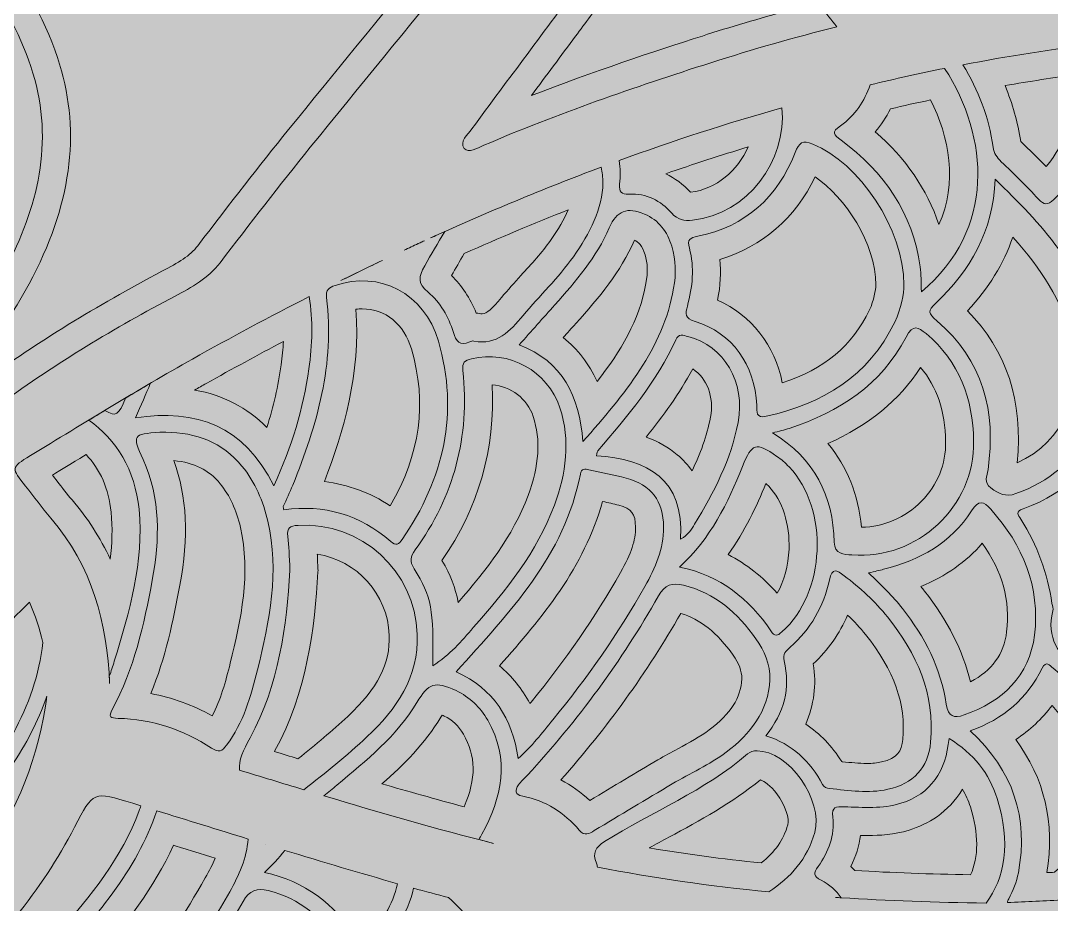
# Model space of a CAD drawing. Extents: x 140 to 2861, y -2860 to -140.
# Drawn here: x 1701 to 2289, y -1468 to -964 of the extents above; entities that cross this region are included whole.
import ezdxf

# ---------------------------------------------------------------- set-up
doc = ezdxf.new("R2010")
doc.units = 0
doc.header["$MEASUREMENT"] = 0
doc.layers.add('Layer 1', color=7, linetype='Continuous')

# ---------------------------------------------------------------- blocks, each defined once
blk = doc.blocks.new('block 3')
at = {"layer": 'Layer 1', "lineweight": 0}
for points, knots in [([(1853.69, -1025.72), (1836.66, -1046.7), (1820.87, -1067.27), (1802.01, -1091.96), (1797.47, -1097.87), (1790.96, -1101.58), (1781.57, -1106.56), (1743.71, -1126.53), (1710.61, -1146.96), (1680.4, -1169.04), (1678.57, -1170.37), (1676.45, -1171.68), (1674.2, -1173.08), (1671.78, -1174.57), (1669.31, -1176.1), (1666.78, -1177.89), (1666.15, -1177.69), (1665.44, -1177.43), (1664.84, -1177.21), (1663.99, -1176.91), (1663.14, -1176.61), (1662.3, -1176.33), (1663.94, -1174.19), (1665.59, -1172.05), (1667.24, -1169.91), (1681.75, -1151.1), (1696.75, -1131.66), (1707.99, -1109.64), (1730.7, -1065.29), (1735.26, -1024.4), (1721.95, -984.66), (1713.76, -960.19), (1702.32, -940.72), (1686.97, -925.14), (1669, -906.89), (1645.99, -895.8), (1616.81, -891.32), (1629.96, -834.49), (1653.7, -791.31), (1689.28, -759.49), (1712.1, -739.07), (1735.48, -728.29), (1760.73, -726.53), (1762.63, -726.4), (1764.5, -726.33), (1766.3, -726.33), (1781.79, -726.33), (1793.6, -731.17), (1802.4, -741.13), (1802.81, -741.59), (1803.18, -742.06), (1803.51, -742.53), (1797.67, -739.11), (1791.41, -737.31), (1785.04, -737.31), (1777.63, -737.31), (1770.3, -739.76), (1763.84, -744.4), (1746.08, -757.14), (1742.65, -782), (1755.82, -802.18), (1766.08, -818.01), (1784.21, -827.46), (1804.3, -827.46), (1821.12, -827.46), (1837.09, -821.03), (1849.23, -809.38), (1861.6, -797.56), (1869.74, -782.12), (1872.75, -764.74), (1873.61, -759.81), (1874.01, -754.8), (1873.99, -749.79), (1922.57, -773.21), (1968.36, -801.31), (2010.59, -833.61), (1957.88, -897.98), (1906.09, -961.3), (1853.69, -1025.72)], [0, 0, 0, 0, 1, 1, 1, 2, 2, 2, 3, 3, 3, 4, 4, 4, 5, 5, 5, 6, 6, 6, 7, 7, 7, 8, 8, 8, 9, 9, 9, 10, 10, 10, 11, 11, 11, 12, 12, 12, 13, 13, 13, 14, 14, 14, 15, 15, 15, 16, 16, 16, 17, 17, 17, 18, 18, 18, 19, 19, 19, 20, 20, 20, 21, 21, 21, 22, 22, 22, 23, 23, 23, 24, 24, 24, 25, 25, 25, 26, 26, 26, 26]), ([(2135.82, -954.4), (2136.74, -955.53), (2137.67, -956.66), (2138.59, -957.8), (2122.16, -962.3), (2105.8, -967.15), (2089.69, -972.31), (2061.99, -981.18), (2027.69, -992.54), (1992.2, -1006.33), (2000.66, -994.92), (2009.1, -983.55), (2017.4, -972.39), (2022.97, -964.9), (2028.54, -957.4), (2034.1, -949.91), (2044.72, -935.64), (2055.34, -921.35), (2065.96, -907.07), (2065.96, -907.07), (2077.65, -891.34), (2077.65, -891.34), (2098.29, -911.3), (2117.8, -932.46), (2135.82, -954.4)], [0, 0, 0, 0, 1, 1, 1, 2, 2, 2, 3, 3, 3, 4, 4, 4, 5, 5, 5, 6, 6, 6, 7, 7, 7, 8, 8, 8, 8]), ([(2285.81, -1046.83), (2281.04, -1041.92), (2276.17, -1037.15), (2271.26, -1032.57), (2269.55, -1021.53), (2266.55, -1010.85), (2262.3, -1000.63), (2276.14, -998.22), (2290.01, -996.07), (2303.77, -994.19), (2303.77, -994.27), (2303.78, -994.34), (2303.78, -994.41), (2302.62, -1016.43), (2296.84, -1033.36), (2285.81, -1046.83)], [0, 0, 0, 0, 1, 1, 1, 2, 2, 2, 3, 3, 3, 4, 4, 4, 5, 5, 5, 5]), ([(2224.6, -1079.93), (2217.81, -1059.78), (2205.68, -1042.05), (2188.32, -1026.95), (2191.64, -1023.08), (2194.52, -1018.71), (2196.96, -1013.87), (2204.41, -1012.13), (2212.04, -1010.43), (2219.8, -1008.78), (2230.5, -1029.69), (2235.39, -1056.12), (2224.6, -1079.93)], [0, 0, 0, 0, 1, 1, 1, 2, 2, 2, 3, 3, 3, 4, 4, 4, 4]), ([(2083.02, -1061.49), (2078.73, -1056.94), (2073.98, -1053.39), (2068.86, -1050.88), (2084.5, -1045.46), (2100.19, -1040.35), (2115.8, -1035.61), (2109.98, -1049.08), (2097.57, -1059.59), (2083.02, -1061.49)], [0, 0, 0, 0, 1, 1, 1, 2, 2, 2, 3, 3, 3, 3]), ([(2184.97, -1128.64), (2175.15, -1149.02), (2159.19, -1162.45), (2135.27, -1170.25), (2130.96, -1148.73), (2117.65, -1131.62), (2098.38, -1122.99), (2100.02, -1114.67), (2100.47, -1107.06), (2099.73, -1099.83), (2124.04, -1092.38), (2142.57, -1076.31), (2153.99, -1052.76), (2171.09, -1064.14), (2188.61, -1090.72), (2188.65, -1114.34), (2188.58, -1117.22), (2187.56, -1123.3), (2184.97, -1128.64)], [0, 0, 0, 0, 1, 1, 1, 2, 2, 2, 3, 3, 3, 4, 4, 4, 5, 5, 5, 6, 6, 6, 6]), ([(2003.08, -1089), (1998.23, -1095.87), (1992.42, -1102.24), (1986.27, -1108.99), (1982.62, -1113), (1978.84, -1117.15), (1975.18, -1121.51), (1969.77, -1127.97), (1966.9, -1130.85), (1964.19, -1130.85), (1963.69, -1130.85), (1963.13, -1130.79), (1962.51, -1130.67), (1961.92, -1130.56), (1961.33, -1130.47), (1960.73, -1130.41), (1957.22, -1121.85), (1952.52, -1114.67), (1946.67, -1108.96), (1948.97, -1104.91), (1951.34, -1100.86), (1953.97, -1096.43), (1973.83, -1087.58), (1993.66, -1079.25), (2013.24, -1071.52), (2010.94, -1076.88), (2007.56, -1082.68), (2003.08, -1089)], [0, 0, 0, 0, 1, 1, 1, 2, 2, 2, 3, 3, 3, 4, 4, 4, 5, 5, 5, 6, 6, 6, 7, 7, 7, 8, 8, 8, 9, 9, 9, 9]), ([(2266.71, -1087.18), (2283.19, -1105.5), (2294.55, -1123.17), (2299.9, -1144.38), (2307.95, -1176.22), (2295.96, -1203.63), (2269.18, -1215.94), (2272.74, -1180.74), (2263.24, -1151.63), (2240.88, -1129.18), (2252.95, -1116.2), (2261.52, -1102.27), (2266.71, -1087.18)], [0, 0, 0, 0, 1, 1, 1, 2, 2, 2, 3, 3, 3, 4, 4, 4, 4]), ([(2057.05, -1097.09), (2058.53, -1101.84), (2058.7, -1107.05), (2057.56, -1113.49), (2053.86, -1134.6), (2043.07, -1152.34), (2029.65, -1169.45), (2025.08, -1159.28), (2018.65, -1150.96), (2010.32, -1144.42), (2012.71, -1141.75), (2015.08, -1139.1), (2017.48, -1136.44), (2031.03, -1121.25), (2042.92, -1107.16), (2050.96, -1088.84), (2053.16, -1089.9), (2055.38, -1091.78), (2057.05, -1097.09)], [0, 0, 0, 0, 1, 1, 1, 2, 2, 2, 3, 3, 3, 4, 4, 4, 5, 5, 5, 6, 6, 6, 6]), ([(1892.17, -1128.2), (1893.35, -1128.06), (1894.53, -1127.99), (1895.7, -1127.99), (1908.95, -1127.99), (1919.73, -1136.75), (1923.83, -1150.86), (1932.8, -1181.62), (1928.86, -1211.04), (1911.75, -1240.44), (1900.24, -1232.85), (1887.66, -1228.2), (1874.16, -1226.54), (1885.17, -1198.12), (1894.82, -1164.99), (1892.17, -1128.2)], [0, 0, 0, 0, 1, 1, 1, 2, 2, 2, 3, 3, 3, 4, 4, 4, 5, 5, 5, 5]), ([(1800.2, -1174.32), (1802.39, -1173.07), (1804.59, -1171.82), (1806.78, -1170.59), (1821.59, -1162.28), (1836.33, -1154.25), (1850.83, -1146.61), (1850.6, -1150.82), (1850.15, -1155.28), (1849.49, -1160.04), (1847.84, -1172.1), (1845.17, -1183.78), (1841.32, -1195.63), (1830.01, -1184.32), (1816.27, -1177.19), (1800.2, -1174.32)], [0, 0, 0, 0, 1, 1, 1, 2, 2, 2, 3, 3, 3, 4, 4, 4, 5, 5, 5, 5]), ([(2094.33, -1189.85), (2092.27, -1200.72), (2088.4, -1210.99), (2083.82, -1220.5), (2081.45, -1217.12), (2078.65, -1214.05), (2075.41, -1211.29), (2070.41, -1207.04), (2064.49, -1203.68), (2057.57, -1201.16), (2067.33, -1189.13), (2076.65, -1176.45), (2084.2, -1162.26), (2092.39, -1167.64), (2096.52, -1178.23), (2094.33, -1189.85)], [0, 0, 0, 0, 1, 1, 1, 2, 2, 2, 3, 3, 3, 4, 4, 4, 5, 5, 5, 5]), ([(2228.42, -1203.81), (2228.65, -1216.46), (2223.76, -1228.54), (2214.65, -1237.82), (2205.56, -1247.08), (2193.1, -1252.46), (2180.39, -1252.62), (2178.62, -1233.94), (2172.22, -1217.98), (2161.29, -1204.87), (2184.45, -1194.54), (2201.91, -1180.22), (2214.17, -1161.52), (2223.43, -1172.39), (2228.11, -1186.32), (2228.42, -1203.81)], [0, 0, 0, 0, 1, 1, 1, 2, 2, 2, 3, 3, 3, 4, 4, 4, 5, 5, 5, 5]), ([(1969.82, -1171.32), (1980.5, -1172.09), (1989.97, -1179.31), (1993.25, -1189.41), (1997.64, -1202.89), (1996.71, -1217.2), (1990.3, -1234.48), (1981.7, -1257.83), (1966.14, -1277.46), (1950.43, -1295.51), (1948.9, -1286.96), (1946.09, -1279.93), (1941.23, -1271.61), (1962.11, -1241.51), (1971.71, -1207.85), (1969.82, -1171.32)], [0, 0, 0, 0, 1, 1, 1, 2, 2, 2, 3, 3, 3, 4, 4, 4, 5, 5, 5, 5]), ([(1752.56, -1243.96), (1753.45, -1253.04), (1753.16, -1261.99), (1752.06, -1270.92), (1746.38, -1258.61), (1739.14, -1247.35), (1730.3, -1237.03), (1727.42, -1233.63), (1724.66, -1230.04), (1721.74, -1226.24), (1720.87, -1225.12), (1720, -1223.98), (1719.1, -1222.83), (1722.86, -1220.54), (1735.62, -1212.76), (1738.26, -1211.15), (1746.28, -1219.54), (1751.27, -1230.88), (1752.56, -1243.96)], [0, 0, 0, 0, 1, 1, 1, 2, 2, 2, 3, 3, 3, 4, 4, 4, 5, 5, 5, 6, 6, 6, 6]), ([(1788.34, -1214.62), (1799.89, -1215.7), (1808.36, -1219.96), (1814.75, -1227.79), (1820.25, -1234.59), (1824.03, -1242.75), (1826.31, -1252.79), (1832.28, -1278.7), (1826.72, -1305.24), (1820.5, -1330.2), (1817.84, -1340.89), (1814.99, -1351.25), (1810.16, -1360.19), (1799.05, -1354.02), (1787.35, -1349.8), (1775.16, -1347.56), (1783.58, -1327.1), (1787.98, -1305.96), (1791.74, -1285.74), (1796.9, -1257.98), (1795.83, -1235.15), (1788.34, -1214.62)], [0, 0, 0, 0, 1, 1, 1, 2, 2, 2, 3, 3, 3, 4, 4, 4, 5, 5, 5, 6, 6, 6, 7, 7, 7, 7]), ([(2139.11, -1265.16), (2138.73, -1274.45), (2136.33, -1283.21), (2132.38, -1290.31), (2124.06, -1280.89), (2114.75, -1273.56), (2104.33, -1268.21), (2114.03, -1254.82), (2120.55, -1240.69), (2125.95, -1227.61), (2126.47, -1228.09), (2127, -1228.62), (2127.57, -1229.2), (2135.38, -1237.43), (2139.7, -1250.87), (2139.11, -1265.16)], [0, 0, 0, 0, 1, 1, 1, 2, 2, 2, 3, 3, 3, 4, 4, 4, 5, 5, 5, 5]), ([(2032.85, -1237.91), (2036.05, -1238.6), (2039.13, -1239.28), (2042.11, -1240.07), (2049.41, -1242.01), (2051.54, -1244.83), (2051.6, -1252.65), (2051.67, -1260.08), (2049.18, -1267.56), (2043.04, -1278.45), (2028.61, -1303.87), (2011.46, -1328.75), (1992.05, -1352.41), (1991.82, -1352.68), (1991.59, -1352.96), (1991.37, -1353.24), (1986.94, -1344.84), (1981.13, -1337.64), (1973.95, -1331.68), (1998.39, -1304.44), (2022.16, -1275.63), (2032.85, -1237.91)], [0, 0, 0, 0, 1, 1, 1, 2, 2, 2, 3, 3, 3, 4, 4, 4, 5, 5, 5, 6, 6, 6, 7, 7, 7, 7]), ([(2263.22, -1312.22), (2261.68, -1325), (2254.91, -1334.43), (2242.59, -1340.83), (2238.23, -1322.96), (2229.61, -1305.93), (2216.41, -1289.06), (2215.72, -1288.18), (2215.02, -1287.31), (2214.3, -1286.46), (2228.43, -1280.6), (2240.13, -1272.36), (2249.31, -1261.79), (2260.68, -1277.61), (2265.36, -1294.53), (2263.22, -1312.22)], [0, 0, 0, 0, 1, 1, 1, 2, 2, 2, 3, 3, 3, 4, 4, 4, 5, 5, 5, 5]), ([(1870.52, -1276.31), (1870.38, -1273.72), (1870.28, -1271.4), (1870.2, -1269.26), (1870.18, -1268.83), (1870.16, -1268.4), (1870.14, -1267.97), (1892.57, -1271.41), (1910.38, -1290.81), (1911.17, -1314.14), (1911.73, -1330.52), (1904.64, -1344.4), (1887.45, -1360.58), (1878.72, -1368.81), (1869.35, -1376.53), (1859.12, -1384.69), (1854.63, -1383.33), (1850.15, -1381.96), (1845.71, -1380.6), (1845.74, -1380.55), (1845.77, -1380.5), (1845.8, -1380.45), (1864.35, -1346.57), (1868.71, -1309.71), (1870.52, -1278.12), (1870.55, -1277.52), (1870.56, -1276.91), (1870.52, -1276.31)], [0, 0, 0, 0, 1, 1, 1, 2, 2, 2, 3, 3, 3, 4, 4, 4, 5, 5, 5, 6, 6, 6, 7, 7, 7, 8, 8, 8, 9, 9, 9, 9]), ([(2075.75, -1378.99), (2072.01, -1381), (2068.14, -1383.08), (2064.31, -1385.36), (2052.08, -1392.61), (2039.32, -1400.25), (2025.49, -1408.59), (2020.39, -1403.78), (2014.89, -1399.85), (2009.02, -1396.81), (2035.37, -1367.16), (2058.31, -1335.26), (2077.35, -1301.81), (2088.53, -1305.12), (2098.07, -1312.72), (2107.22, -1325.55), (2110.59, -1330.26), (2112.2, -1334.61), (2112.26, -1339.19), (2111.53, -1350.18), (2105.94, -1358.88), (2093.65, -1368.2), (2088.4, -1372.19), (2082.25, -1375.49), (2075.75, -1378.99)], [0, 0, 0, 0, 1, 1, 1, 2, 2, 2, 3, 3, 3, 4, 4, 4, 5, 5, 5, 6, 6, 6, 7, 7, 7, 8, 8, 8, 8]), ([(2152.98, -1330.65), (2161.44, -1322.56), (2167.97, -1313.24), (2172.5, -1302.78), (2176.34, -1306.39), (2179.74, -1310.05), (2182.76, -1313.81), (2199.19, -1334.4), (2205.92, -1353.45), (2203.93, -1373.77), (2203.31, -1380.28), (2201.15, -1384.46), (2191.95, -1386.55), (2189.42, -1387.13), (2186.62, -1387.41), (2183.39, -1387.41), (2179.05, -1387.41), (2174.42, -1386.91), (2169.52, -1386.39), (2169.41, -1386.38), (2169.3, -1386.37), (2169.19, -1386.35), (2163.6, -1377.5), (2156.72, -1370.34), (2148.62, -1364.9), (2153.41, -1353.94), (2154.87, -1342.48), (2152.98, -1330.65)], [0, 0, 0, 0, 1, 1, 1, 2, 2, 2, 3, 3, 3, 4, 4, 4, 5, 5, 5, 6, 6, 6, 7, 7, 7, 8, 8, 8, 9, 9, 9, 9]), ([(2290.43, -1449.5), (2289.01, -1449.57), (2287.58, -1449.65), (2286.14, -1449.72), (2290.78, -1421.35), (2284.81, -1395.89), (2268.39, -1373.77), (2276.43, -1368.45), (2283.35, -1361.97), (2289.11, -1354.33), (2299.91, -1366.05), (2306.54, -1379.82), (2308.85, -1395.38), (2312.29, -1418.69), (2306.26, -1436.44), (2290.43, -1449.5)], [0, 0, 0, 0, 1, 1, 1, 2, 2, 2, 3, 3, 3, 4, 4, 4, 5, 5, 5, 5]), ([(1907, -1399.01), (1919.42, -1388.15), (1931.43, -1376.27), (1940.63, -1360.92), (1940.87, -1360.51), (1941.09, -1360.14), (1941.3, -1359.81), (1941.64, -1359.97), (1942.01, -1360.14), (1942.42, -1360.33), (1947.1, -1362.54), (1950.72, -1365.93), (1953.47, -1370.68), (1960.65, -1383.06), (1960.84, -1396.09), (1953.87, -1412.14), (1937.46, -1407.76), (1921.56, -1403.26), (1907, -1399.01)], [0, 0, 0, 0, 1, 1, 1, 2, 2, 2, 3, 3, 3, 4, 4, 4, 5, 5, 5, 6, 6, 6, 6]), ([(2070.64, -1429.53), (2088.25, -1420), (2106.42, -1410.17), (2122.83, -1396.67), (2124.95, -1397.55), (2128.5, -1399.93), (2132.11, -1404.69), (2137.26, -1411.46), (2139.35, -1419.04), (2138.4, -1422.47), (2136.05, -1430.93), (2131.18, -1437.92), (2123.24, -1444.15), (2101.12, -1441.88), (2080.03, -1439.07), (2059.45, -1435.63), (2063.11, -1433.61), (2066.83, -1431.59), (2070.64, -1429.53)], [0, 0, 0, 0, 1, 1, 1, 2, 2, 2, 3, 3, 3, 4, 4, 4, 5, 5, 5, 6, 6, 6, 6]), ([(2242.64, -1450.92), (2219.38, -1450.53), (2197.68, -1449.74), (2176.74, -1448.51), (2175.97, -1447.73), (2175.16, -1446.99), (2174.33, -1446.26), (2177.26, -1440.4), (2179.12, -1434.45), (2179.91, -1428.46), (2181.32, -1428.49), (2182.76, -1428.52), (2184.21, -1428.52), (2190.54, -1428.52), (2198.94, -1428.16), (2207.7, -1425.41), (2218.1, -1422.16), (2230.07, -1415.54), (2237.98, -1402.15), (2239.87, -1405.22), (2241.38, -1408.57), (2242.52, -1412.22), (2247.33, -1427.49), (2247.34, -1440.69), (2242.64, -1450.92)], [0, 0, 0, 0, 1, 1, 1, 2, 2, 2, 3, 3, 3, 4, 4, 4, 5, 5, 5, 6, 6, 6, 7, 7, 7, 8, 8, 8, 8]), ([(1788.08, -1434.06), (1790.82, -1434.91), (1806.64, -1439.83), (1811.81, -1441.44), (1810.47, -1444.85), (1808.65, -1448.55), (1806.28, -1452.74), (1795.11, -1472.45), (1782.24, -1491.89), (1767.94, -1510.69), (1760.03, -1506.42), (1752.11, -1502.24), (1744.17, -1498.14), (1760.63, -1479.36), (1777.05, -1458.54), (1788.08, -1434.06)], [0, 0, 0, 0, 1, 1, 1, 2, 2, 2, 3, 3, 3, 4, 4, 4, 5, 5, 5, 5])]:
    blk.add_open_spline(points, degree=3, knots=knots, dxfattribs=at)
blk = doc.blocks.new('block 5')
at = {"layer": 'Layer 1', "lineweight": 0}
for points, knots in [([(1769.25, -793.48), (1783.54, -815.53), (1817.47, -817.68), (1838.18, -797.82), (1858.63, -778.26), (1863.23, -747.09), (1852.11, -722.15), (1917.42, -750.6), (1978.36, -787.17), (2033.34, -831.08), (1977.51, -899.26), (1921.7, -967.45), (1866.11, -1035.8), (1848.55, -1057.43), (1831.61, -1079.56), (1814.7, -1101.7), (1807.86, -1110.61), (1798.53, -1115.68), (1789.04, -1120.71), (1754.57, -1138.89), (1721.34, -1158.94), (1689.83, -1181.96), (1684.99, -1185.49), (1679.57, -1188.26), (1674.77, -1191.87), (1668.43, -1196.56), (1662.71, -1193.25), (1656.71, -1191.33), (1636.04, -1184.69), (1635.77, -1184.53), (1649.34, -1166.94), (1665.28, -1146.15), (1681.88, -1125.59), (1693.75, -1102.35), (1711.92, -1066.85), (1720.07, -1029.42), (1706.78, -989.73), (1700.05, -969.64), (1690.49, -951.51), (1675.58, -936.37), (1657.52, -918.04), (1634.93, -909.66), (1609.95, -906.51), (1603.15, -905.63), (1597.62, -904.4), (1599.62, -894.95), (1611.68, -838.08), (1634.54, -786.98), (1678.61, -747.56), (1701.59, -727.01), (1728.25, -712.75), (1759.64, -710.56), (1780.47, -709.14), (1799.83, -714.06), (1814.4, -730.54), (1823.69, -741.07), (1823.69, -754.55), (1815.39, -765.66), (1812.09, -770.12), (1809.9, -771.31), (1805.83, -765.97), (1795.8, -752.75), (1783.66, -749.87), (1773.17, -757.4), (1762.3, -765.2), (1760.64, -780.3), (1769.25, -793.48)], [0, 0, 0, 0, 1, 1, 1, 2, 2, 2, 3, 3, 3, 4, 4, 4, 5, 5, 5, 6, 6, 6, 7, 7, 7, 8, 8, 8, 9, 9, 9, 10, 10, 10, 11, 11, 11, 12, 12, 12, 13, 13, 13, 14, 14, 14, 15, 15, 15, 16, 16, 16, 17, 17, 17, 18, 18, 18, 19, 19, 19, 20, 20, 20, 21, 21, 21, 22, 22, 22, 22]), ([(2075.56, -867.34), (2101.43, -891.22), (2125.71, -916.88), (2148.18, -944.25), (2154.36, -951.77), (2160.39, -959.37), (2166.3, -967.06), (2142.25, -973.11), (2118.34, -979.93), (2094.57, -987.54), (2050.77, -1001.57), (2007.31, -1016.55), (1965.05, -1034.69), (1961.44, -1036.26), (1956.4, -1039.61), (1953.94, -1036.42), (1951.02, -1032.65), (1955.86, -1028.62), (1958.29, -1025.31), (1979.19, -996.92), (2000.24, -968.68), (2021.26, -940.36), (2039.36, -916.03), (2057.45, -891.69), (2075.56, -867.34)], [0, 0, 0, 0, 1, 1, 1, 2, 2, 2, 3, 3, 3, 4, 4, 4, 5, 5, 5, 6, 6, 6, 7, 7, 7, 8, 8, 8, 8]), ([(2290.06, -1065.66), (2286.56, -1068.92), (2284.56, -1068.81), (2281.37, -1065.39), (2274.57, -1058.05), (2267.5, -1050.94), (2260.17, -1044.1), (2257.59, -1041.64), (2256.09, -1039.22), (2255.55, -1035.73), (2253.02, -1018.7), (2247.14, -1003.07), (2238.23, -988.77), (2263.74, -983.86), (2289.52, -979.74), (2315.61, -976.52), (2316.34, -976.44), (2317.03, -976.33), (2317.76, -976.29), (2318.84, -982.17), (2319.57, -988.2), (2319.8, -994.5), (2318.45, -1022.35), (2310.38, -1046.52), (2290.06, -1065.66)], [0, 0, 0, 0, 1, 1, 1, 2, 2, 2, 3, 3, 3, 4, 4, 4, 5, 5, 5, 6, 6, 6, 7, 7, 7, 8, 8, 8, 8]), ([(2214.64, -1118.29), (2214.37, -1112.84), (2214.52, -1108.38), (2213.91, -1104.08), (2209.6, -1073.34), (2193.39, -1049.86), (2168.84, -1031.84), (2164.26, -1028.5), (2163.27, -1027.23), (2168.53, -1023.55), (2176.91, -1017.59), (2182.09, -1009.41), (2185.47, -1000.15), (2199.5, -996.77), (2213.64, -993.65), (2227.85, -990.77), (2253.21, -1030), (2257.02, -1082.68), (2214.64, -1118.29)], [0, 0, 0, 0, 1, 1, 1, 2, 2, 2, 3, 3, 3, 4, 4, 4, 5, 5, 5, 6, 6, 6, 6]), ([(2084, -1077.49), (2079.35, -1077.99), (2075.7, -1077.3), (2072.21, -1073.38), (2065.91, -1066.27), (2057.8, -1061.93), (2047.92, -1062.54), (2043.31, -1062.81), (2042.16, -1061.2), (2042.54, -1056.86), (2042.93, -1052.36), (2042.97, -1047.75), (2042.28, -1043.37), (2072.82, -1032.19), (2103.75, -1022.12), (2135.06, -1013.29), (2138.06, -1043.33), (2115.55, -1073.99), (2084, -1077.49)], [0, 0, 0, 0, 1, 1, 1, 2, 2, 2, 3, 3, 3, 4, 4, 4, 5, 5, 5, 6, 6, 6, 6]), ([(2204.65, -1114.49), (2204.57, -1119.18), (2203.19, -1127.75), (2199.38, -1135.58), (2184.51, -1166.44), (2158.39, -1182.07), (2126.15, -1189.3), (2120.12, -1190.64), (2120.89, -1186.76), (2120.73, -1183.03), (2119.77, -1159.94), (2106.75, -1141.62), (2085.62, -1135.28), (2079.43, -1133.43), (2080.01, -1130.67), (2081.16, -1126.4), (2084.08, -1115.49), (2085.35, -1104.42), (2082.31, -1093.44), (2080.89, -1088.29), (2082.73, -1087.44), (2087.04, -1086.56), (2114.39, -1080.99), (2132.64, -1064.43), (2142.63, -1038.8), (2144.9, -1033), (2146.82, -1031.69), (2152.66, -1034), (2178.86, -1044.49), (2204.68, -1082.18), (2204.65, -1114.49)], [0, 0, 0, 0, 1, 1, 1, 2, 2, 2, 3, 3, 3, 4, 4, 4, 5, 5, 5, 6, 6, 6, 7, 7, 7, 8, 8, 8, 9, 9, 9, 10, 10, 10, 10]), ([(1934.74, -1087.57), (1934.74, -1087.57), (1934.74, -1087.54), (1934.74, -1087.54), (1966.76, -1072.95), (1999.16, -1059.43), (2031.98, -1047.18), (2032.63, -1050.06), (2032.98, -1053.09), (2032.98, -1056.2), (2032.75, -1070.61), (2025.6, -1084.91), (2016.15, -1098.24), (2007.62, -1110.3), (1996.9, -1120.52), (1987.45, -1131.78), (1979.96, -1140.73), (1972.69, -1148.92), (1959.48, -1146.38), (1958.71, -1146.23), (1957.75, -1146.42), (1957.02, -1146.76), (1951.25, -1149.57), (1949.29, -1146.27), (1947.72, -1141.42), (1944.88, -1132.59), (1940.38, -1124.29), (1933.27, -1118.41), (1927.13, -1113.38), (1927.89, -1109.73), (1931.39, -1103.5), (1935.08, -1096.89), (1938.92, -1090.4), (1942.8, -1083.91), (1940.1, -1085.11), (1937.42, -1086.35), (1934.74, -1087.57)], [0, 0, 0, 0, 1, 1, 1, 2, 2, 2, 3, 3, 3, 4, 4, 4, 5, 5, 5, 6, 6, 6, 7, 7, 7, 8, 8, 8, 9, 9, 9, 10, 10, 10, 11, 11, 11, 12, 12, 12, 12]), ([(2268.5, -1233.44), (2262.39, -1235.6), (2258.78, -1233.44), (2254.29, -1230.22), (2249.79, -1226.95), (2252.1, -1223.53), (2252.6, -1219.84), (2257.28, -1186.57), (2249.87, -1157.22), (2223.43, -1134.85), (2218.32, -1130.55), (2218.13, -1129.09), (2222.78, -1124.71), (2242.45, -1106.11), (2255.52, -1084.06), (2256.63, -1054.05), (2283.33, -1079.64), (2306.54, -1105.31), (2315.42, -1140.46), (2326.1, -1182.73), (2306.77, -1220.07), (2268.5, -1233.44)], [0, 0, 0, 0, 1, 1, 1, 2, 2, 2, 3, 3, 3, 4, 4, 4, 5, 5, 5, 6, 6, 6, 7, 7, 7, 7]), ([(2056.68, -1073.88), (2064.98, -1077.41), (2069.71, -1084.02), (2072.32, -1092.32), (2074.78, -1100.2), (2074.74, -1108.19), (2073.32, -1116.26), (2067.21, -1151.07), (2045.35, -1176.58), (2021.64, -1203.78), (2019.38, -1177.58), (2010.23, -1158.14), (1985.18, -1148.57), (1992.33, -1140.58), (1998.9, -1133.16), (2005.54, -1125.79), (2017.61, -1112.26), (2029.37, -1098.62), (2036.63, -1081.68), (2040.7, -1072.07), (2046.92, -1069.69), (2056.68, -1073.88)], [0, 0, 0, 0, 1, 1, 1, 2, 2, 2, 3, 3, 3, 4, 4, 4, 5, 5, 5, 6, 6, 6, 7, 7, 7, 7]), ([(1929.44, -1089.98), (1929.2, -1090.09), (1928.97, -1090.19), (1928.73, -1090.3), (1928.37, -1090.46), (1928.01, -1090.63), (1927.65, -1090.8), (1927.65, -1090.8), (1927.65, -1090.81), (1927.65, -1090.81), (1924.97, -1092.04), (1922.29, -1093.28), (1919.62, -1094.52), (1922.29, -1093.27), (1924.97, -1092.03), (1927.65, -1090.8), (1927.66, -1090.79), (1927.66, -1090.79), (1927.66, -1090.78), (1928.01, -1090.62), (1928.37, -1090.46), (1928.73, -1090.3), (1929.55, -1089.91), (1930.38, -1089.53), (1931.21, -1089.15), (1930.62, -1089.43), (1930.03, -1089.71), (1929.44, -1089.98)], [0, 0, 0, 0, 1, 1, 1, 2, 2, 2, 3, 3, 3, 4, 4, 4, 5, 5, 5, 6, 6, 6, 7, 7, 7, 8, 8, 8, 9, 9, 9, 9]), ([(1883.56, -1111.88), (1891.42, -1107.96), (1899.32, -1104.14), (1907.23, -1100.36), (1905.41, -1101.23), (1903.6, -1102.13), (1901.79, -1103.01), (1901.78, -1103), (1901.77, -1103), (1901.77, -1103), (1895.7, -1105.92), (1889.63, -1108.88), (1883.56, -1111.88)], [0, 0, 0, 0, 1, 1, 1, 2, 2, 2, 3, 3, 3, 4, 4, 4, 4]), ([(1875.45, -1121.6), (1874.91, -1117.22), (1876.68, -1115.87), (1880.33, -1114.61), (1905.3, -1106.04), (1931.24, -1119.02), (1939.19, -1146.38), (1951.1, -1187.22), (1942.26, -1224.95), (1918.52, -1259.65), (1916.6, -1262.41), (1915.02, -1263.37), (1911.99, -1260.72), (1894.47, -1245.35), (1874.03, -1239.55), (1851.05, -1242.67), (1850.9, -1241.82), (1850.59, -1241.21), (1850.74, -1240.82), (1852.51, -1236.75), (1854.47, -1232.71), (1856.12, -1228.6), (1870.07, -1194.29), (1880.1, -1159.25), (1875.45, -1121.6)], [0, 0, 0, 0, 1, 1, 1, 2, 2, 2, 3, 3, 3, 4, 4, 4, 5, 5, 5, 6, 6, 6, 7, 7, 7, 8, 8, 8, 8]), ([(1751.69, -1341.87), (1750.35, -1307.41), (1741.86, -1275.13), (1718.11, -1247.39), (1713.12, -1241.51), (1708.58, -1235.25), (1703.78, -1229.22), (1695.6, -1219), (1695.29, -1218.57), (1706.55, -1211.74), (1737.21, -1193.1), (1767.71, -1174.2), (1798.95, -1156.64), (1820.93, -1144.31), (1843.1, -1132.39), (1865.42, -1121.02), (1867.84, -1134.7), (1867.26, -1148.42), (1865.34, -1162.21), (1862.23, -1184.92), (1855.66, -1206.51), (1845.36, -1228.99), (1828.42, -1194.83), (1801.26, -1184.88), (1766.41, -1190.22), (1769.6, -1182.8), (1772.52, -1176.73), (1774.9, -1170.55), (1770.17, -1173.31), (1765.52, -1176.12), (1760.84, -1178.89), (1756.76, -1188.64), (1755.65, -1189.91), (1748.96, -1185.99), (1745.89, -1187.84), (1742.82, -1189.72), (1739.78, -1191.56), (1755.5, -1202.32), (1766.29, -1220.11), (1768.48, -1242.4), (1771.44, -1272.6), (1762.91, -1300.87), (1754.38, -1329.11), (1753.54, -1331.96), (1752.58, -1334.76), (1751.54, -1337.53), (1751.61, -1338.95), (1751.65, -1340.41), (1751.69, -1341.87)], [0, 0, 0, 0, 1, 1, 1, 2, 2, 2, 3, 3, 3, 4, 4, 4, 5, 5, 5, 6, 6, 6, 7, 7, 7, 8, 8, 8, 9, 9, 9, 10, 10, 10, 11, 11, 11, 12, 12, 12, 13, 13, 13, 14, 14, 14, 15, 15, 15, 16, 16, 16, 16]), ([(2244.41, -1203.51), (2245.1, -1240.94), (2212.37, -1271.25), (2174.98, -1268.45), (2170.26, -1268.06), (2165.03, -1267.99), (2164.88, -1261.22), (2164.26, -1234.6), (2153.74, -1213.43), (2129.69, -1198.83), (2133.6, -1197.75), (2136.49, -1197.14), (2139.29, -1196.21), (2167.72, -1186.84), (2191.7, -1171.35), (2205.84, -1144.11), (2209.83, -1136.43), (2212.87, -1138.47), (2217.25, -1142.15), (2236.38, -1158.1), (2243.99, -1179.46), (2244.41, -1203.51)], [0, 0, 0, 0, 1, 1, 1, 2, 2, 2, 3, 3, 3, 4, 4, 4, 5, 5, 5, 6, 6, 6, 7, 7, 7, 7]), ([(2110.05, -1192.83), (2106.06, -1213.93), (2096.37, -1232.71), (2085.27, -1250.81), (2083.46, -1253.77), (2081.77, -1257.03), (2077.32, -1259.38), (2079.47, -1225.03), (2058.45, -1213.85), (2029.29, -1211.85), (2029.83, -1209.97), (2029.83, -1209.35), (2030.13, -1208.97), (2046.92, -1189.26), (2063.83, -1169.63), (2074.51, -1145.65), (2076.16, -1141.96), (2078.78, -1143.11), (2081.5, -1143.81), (2102.14, -1149.15), (2114.39, -1169.82), (2110.05, -1192.83)], [0, 0, 0, 0, 1, 1, 1, 2, 2, 2, 3, 3, 3, 4, 4, 4, 5, 5, 5, 6, 6, 6, 7, 7, 7, 7]), ([(1953.14, -1163.25), (1952.64, -1158.71), (1954.14, -1157.37), (1957.98, -1156.45), (1979.3, -1151.22), (2001.66, -1163.52), (2008.46, -1184.46), (2014.61, -1203.32), (2012.04, -1221.88), (2005.31, -1240.01), (1995.4, -1266.91), (1977.73, -1288.73), (1959.09, -1309.9), (1952.33, -1317.59), (1945.76, -1325.54), (1935.92, -1331.65), (1936.58, -1299.76), (1935.39, -1292.31), (1925.4, -1276.36), (1922.67, -1272.02), (1923.09, -1269.45), (1925.9, -1265.56), (1948.14, -1235.02), (1957.13, -1200.79), (1953.14, -1163.25)], [0, 0, 0, 0, 1, 1, 1, 2, 2, 2, 3, 3, 3, 4, 4, 4, 5, 5, 5, 6, 6, 6, 7, 7, 7, 8, 8, 8, 8]), ([(2289.06, -1296.19), (2286.52, -1278.94), (2280.76, -1262.8), (2271.31, -1248.08), (2269.62, -1245.47), (2268.2, -1243.63), (2272.58, -1242.09), (2298.43, -1233.06), (2315.34, -1215.12), (2324.75, -1187.65), (2339.35, -1210.35), (2353.49, -1231.33), (2360.79, -1255.88), (2370.21, -1287.54), (2355.26, -1327.92), (2328.33, -1344.87), (2322.06, -1348.82), (2316.84, -1351.44), (2312.42, -1342.49), (2310.77, -1339.1), (2307.89, -1335.88), (2304.77, -1333.76), (2292.67, -1325.66), (2285.64, -1315.63), (2289.56, -1300.3), (2289.9, -1299.07), (2289.29, -1297.57), (2289.06, -1296.19)], [0, 0, 0, 0, 1, 1, 1, 2, 2, 2, 3, 3, 3, 4, 4, 4, 5, 5, 5, 6, 6, 6, 7, 7, 7, 8, 8, 8, 9, 9, 9, 9]), ([(1753.19, -1356.59), (1765.75, -1333.53), (1771.29, -1308.21), (1776.01, -1282.82), (1780.32, -1259.65), (1780.85, -1236.29), (1770.83, -1214), (1764.52, -1199.94), (1764.72, -1199.48), (1780.43, -1198.4), (1781.55, -1198.33), (1782.66, -1198.37), (1783.77, -1198.37), (1800.99, -1198.67), (1816.01, -1204.01), (1827.19, -1217.73), (1834.68, -1226.99), (1839.29, -1237.71), (1841.91, -1249.2), (1848.55, -1278.05), (1842.98, -1306.14), (1836.03, -1334.07), (1832.26, -1349.17), (1828.04, -1364.15), (1818.43, -1376.91), (1815.82, -1380.41), (1813.97, -1381.44), (1809.79, -1378.68), (1793.69, -1368), (1775.9, -1362.12), (1756.49, -1361.7), (1752.23, -1361.62), (1750.88, -1360.85), (1753.19, -1356.59)], [0, 0, 0, 0, 1, 1, 1, 2, 2, 2, 3, 3, 3, 4, 4, 4, 5, 5, 5, 6, 6, 6, 7, 7, 7, 8, 8, 8, 9, 9, 9, 10, 10, 10, 11, 11, 11, 11]), ([(2132.22, -1212.16), (2134.72, -1213.85), (2137.02, -1215.96), (2139.14, -1218.15), (2162.15, -1242.32), (2160, -1290.19), (2135.1, -1312.36), (2132.37, -1314.74), (2130.99, -1315.05), (2128.76, -1311.75), (2116.35, -1293.46), (2100.14, -1280.24), (2076.7, -1275.36), (2094.53, -1258.99), (2104.17, -1238.82), (2112.63, -1217.92), (2118.12, -1204.47), (2120.04, -1203.82), (2132.22, -1212.16)], [0, 0, 0, 0, 1, 1, 1, 2, 2, 2, 3, 3, 3, 4, 4, 4, 5, 5, 5, 6, 6, 6, 6]), ([(1949.29, -1335.11), (1979.92, -1301.18), (2011.12, -1268.72), (2020.14, -1222.26), (2020.8, -1218.96), (2022.68, -1219.34), (2025.06, -1219.88), (2032.13, -1221.49), (2039.24, -1222.76), (2046.23, -1224.61), (2060.64, -1228.45), (2067.48, -1237.56), (2067.6, -1252.5), (2067.71, -1264.91), (2062.87, -1275.86), (2056.95, -1286.35), (2041.66, -1313.28), (2024.06, -1338.6), (2004.43, -1362.54), (1998.36, -1369.96), (1992.48, -1377.64), (1984.68, -1384.63), (1981.26, -1361.73), (1970.73, -1344.75), (1949.29, -1335.11)], [0, 0, 0, 0, 1, 1, 1, 2, 2, 2, 3, 3, 3, 4, 4, 4, 5, 5, 5, 6, 6, 6, 7, 7, 7, 8, 8, 8, 8]), ([(2203.8, -1298.91), (2198.31, -1291.88), (2191.89, -1285.81), (2184.47, -1278.67), (2188.24, -1277.78), (2190.66, -1277.24), (2193.04, -1276.63), (2213.71, -1271.44), (2231.46, -1261.53), (2243.22, -1243.32), (2247.41, -1236.79), (2250.06, -1237.86), (2254.17, -1242.4), (2272.54, -1262.8), (2282.41, -1286.81), (2279.11, -1314.13), (2276.3, -1337.45), (2260.93, -1352.13), (2238.92, -1359.74), (2233.23, -1361.7), (2229.89, -1360.74), (2228.81, -1353.63), (2225.74, -1333.07), (2216.52, -1315.17), (2203.8, -1298.91)], [0, 0, 0, 0, 1, 1, 1, 2, 2, 2, 3, 3, 3, 4, 4, 4, 5, 5, 5, 6, 6, 6, 7, 7, 7, 8, 8, 8, 8]), ([(1831.76, -1372.76), (1848.28, -1342.6), (1852.74, -1308.67), (1854.55, -1277.21), (1854.09, -1268.98), (1854.12, -1263.37), (1853.36, -1257.92), (1852.63, -1252.92), (1854.59, -1251.81), (1859.16, -1251.54), (1895.12, -1249.39), (1925.93, -1277.59), (1927.16, -1313.59), (1928.01, -1338.37), (1915.37, -1356.28), (1898.42, -1372.22), (1887.01, -1382.98), (1874.76, -1392.74), (1862.5, -1402.42), (1850.24, -1398.73), (1837.99, -1394.97), (1825.77, -1391.2), (1825.27, -1385.59), (1827.84, -1379.87), (1831.76, -1372.76)], [0, 0, 0, 0, 1, 1, 1, 2, 2, 2, 3, 3, 3, 4, 4, 4, 5, 5, 5, 6, 6, 6, 7, 7, 7, 8, 8, 8, 8]), ([(2136.29, -1328.81), (2135.41, -1325.12), (2137.33, -1323.24), (2139.71, -1321.12), (2151.36, -1310.83), (2158.89, -1297.88), (2162.15, -1282.85), (2163.8, -1275.17), (2166.3, -1277.05), (2170.57, -1280.28), (2179.67, -1287.2), (2188.09, -1294.88), (2195.27, -1303.83), (2211.95, -1324.73), (2222.55, -1347.79), (2219.86, -1375.3), (2218.44, -1390.09), (2210.03, -1398.85), (2195.5, -1402.15), (2184.36, -1404.69), (2173.37, -1402.77), (2162.31, -1401.73), (2160.42, -1401.58), (2159.12, -1400.96), (2158.27, -1399.39), (2151.2, -1386.13), (2140.98, -1376.41), (2125.96, -1371.61), (2136.33, -1358.47), (2140.14, -1344.44), (2136.29, -1328.81)], [0, 0, 0, 0, 1, 1, 1, 2, 2, 2, 3, 3, 3, 4, 4, 4, 5, 5, 5, 6, 6, 6, 7, 7, 7, 8, 8, 8, 9, 9, 9, 10, 10, 10, 10]), ([(1984.87, -1399.66), (1986.29, -1397.62), (1988.18, -1395.93), (1989.91, -1394.09), (2018.72, -1362.85), (2043.77, -1328.85), (2064.6, -1291.85), (2068.21, -1285.39), (2072.59, -1284.12), (2078.89, -1285.66), (2096.99, -1290.04), (2109.82, -1301.64), (2120.23, -1316.24), (2125.15, -1323.12), (2128.3, -1330.84), (2128.26, -1339.64), (2127.26, -1357.78), (2117.16, -1370.46), (2103.33, -1380.95), (2093.76, -1388.21), (2082.73, -1393.01), (2072.47, -1399.12), (2057.64, -1407.92), (2042.85, -1416.79), (2028.1, -1425.71), (2025.14, -1427.47), (2022.64, -1429.16), (2019.49, -1425.48), (2010.92, -1415.49), (2000.4, -1408.53), (1987.26, -1406.11), (1982.49, -1405.23), (1982.8, -1402.65), (1984.87, -1399.66)], [0, 0, 0, 0, 1, 1, 1, 2, 2, 2, 3, 3, 3, 4, 4, 4, 5, 5, 5, 6, 6, 6, 7, 7, 7, 8, 8, 8, 9, 9, 9, 10, 10, 10, 11, 11, 11, 11]), ([(1669.35, -1339.87), (1668.12, -1338.41), (1667.93, -1337.41), (1669.24, -1335.84), (1680.8, -1321.78), (1692.71, -1308.02), (1705.93, -1295.46), (1709.27, -1302.87), (1711.85, -1310.56), (1713.62, -1318.32), (1711.77, -1336.8), (1705.35, -1353.97), (1696.67, -1370.53), (1695.48, -1372.76), (1694.75, -1372.45), (1693.44, -1370.65), (1685.76, -1360.12), (1677.88, -1349.71), (1669.35, -1339.87)], [0, 0, 0, 0, 1, 1, 1, 2, 2, 2, 3, 3, 3, 4, 4, 4, 5, 5, 5, 6, 6, 6, 6]), ([(2296.24, -1465.2), (2285.25, -1465.82), (2274.42, -1466.32), (2263.62, -1466.74), (2263.74, -1466.13), (2264.01, -1465.47), (2264.43, -1464.63), (2266.85, -1459.94), (2268.89, -1455.1), (2269.89, -1449.8), (2275.84, -1418.21), (2266.93, -1391.59), (2242.49, -1368.84), (2261.4, -1362.08), (2274.96, -1350.32), (2283.49, -1333.03), (2285.72, -1328.46), (2287.83, -1331.46), (2289.79, -1333.07), (2308.92, -1348.71), (2321.06, -1368.73), (2324.68, -1393.05), (2328.98, -1422.21), (2321.03, -1447.38), (2296.24, -1465.2)], [0, 0, 0, 0, 1, 1, 1, 2, 2, 2, 3, 3, 3, 4, 4, 4, 5, 5, 5, 6, 6, 6, 7, 7, 7, 8, 8, 8, 8]), ([(1970.54, -1433.01), (1938.11, -1424.82), (1905.96, -1415.52), (1873.91, -1405.88), (1876.41, -1403.88), (1878.87, -1401.89), (1881.29, -1399.85), (1898.08, -1385.67), (1915.37, -1371.95), (1926.89, -1352.71), (1933.58, -1341.52), (1937.19, -1340.14), (1949.26, -1345.87), (1956.98, -1349.52), (1963.01, -1355.24), (1967.31, -1362.66), (1980.3, -1385.06), (1975.23, -1407.11), (1964.01, -1427.78), (1963.43, -1428.82), (1962.82, -1429.78), (1962.2, -1430.82), (1964.97, -1431.51), (1967.78, -1432.28), (1970.54, -1433.01)], [0, 0, 0, 0, 1, 1, 1, 2, 2, 2, 3, 3, 3, 4, 4, 4, 5, 5, 5, 6, 6, 6, 7, 7, 7, 8, 8, 8, 8]), ([(1676.19, -1445.38), (1676.19, -1445.38), (1676.15, -1445.42), (1676.15, -1445.42), (1664.78, -1454.98), (1653.02, -1464.01), (1641.15, -1472.93), (1639.54, -1474.16), (1638.23, -1475.58), (1636.08, -1473.5), (1634.77, -1472.27), (1632.78, -1472.77), (1631.05, -1473), (1609.68, -1476.15), (1590.05, -1484.18), (1571.53, -1494.98), (1568.8, -1496.56), (1567, -1496.71), (1564.42, -1494.98), (1555.43, -1488.95), (1555.43, -1489.1), (1564.81, -1483.76), (1589.55, -1469.7), (1615.1, -1457.02), (1639, -1441.46), (1660.9, -1427.21), (1681.03, -1410.88), (1695.71, -1388.9), (1704.05, -1376.41), (1710.96, -1363.35), (1715.73, -1349.63), (1715.77, -1349.52), (1715.81, -1349.36), (1715.81, -1349.21), (1715.81, -1349.21), (1715.81, -1349.44), (1715.81, -1349.44), (1715.77, -1349.52), (1715.77, -1349.55), (1715.73, -1349.63), (1715.61, -1351.28), (1715.38, -1352.97), (1715.11, -1354.63), (1709.43, -1390.01), (1696.13, -1420.21), (1676.19, -1445.38)], [0, 0, 0, 0, 1, 1, 1, 2, 2, 2, 3, 3, 3, 4, 4, 4, 5, 5, 5, 6, 6, 6, 7, 7, 7, 8, 8, 8, 9, 9, 9, 10, 10, 10, 11, 11, 11, 12, 12, 12, 13, 13, 13, 14, 14, 14, 15, 15, 15, 15]), ([(2168.88, -1464.09), (2167.8, -1464.02), (2166.72, -1463.94), (2165.65, -1463.86), (2166.72, -1463.93), (2167.78, -1464), (2168.84, -1464.05), (2166.15, -1459.83), (2162.07, -1456.44), (2157.43, -1454.06), (2152.74, -1451.68), (2153.08, -1449.99), (2155.73, -1446.22), (2161.61, -1437.85), (2165.3, -1428.4), (2164.11, -1418.02), (2163.38, -1411.88), (2165.92, -1412.03), (2170.53, -1412.14), (2181.36, -1412.45), (2192.5, -1413.41), (2202.92, -1410.15), (2220.09, -1404.77), (2228.62, -1391.82), (2230.35, -1373.11), (2244.57, -1381.87), (2253.33, -1393.2), (2257.78, -1407.42), (2265.7, -1432.55), (2262.32, -1452.95), (2251.48, -1467.05), (2222.7, -1466.7), (2195.31, -1465.74), (2168.84, -1464.05), (2168.88, -1464.05), (2168.88, -1464.09), (2168.88, -1464.09)], [0, 0, 0, 0, 1, 1, 1, 2, 2, 2, 3, 3, 3, 4, 4, 4, 5, 5, 5, 6, 6, 6, 7, 7, 7, 8, 8, 8, 9, 9, 9, 10, 10, 10, 11, 11, 11, 12, 12, 12, 12]), ([(2029.98, -1446.53), (2029.75, -1445.8), (2029.56, -1445.11), (2029.29, -1444.38), (2027.02, -1438.31), (2028.41, -1435.47), (2033.98, -1431.97), (2061.03, -1415.06), (2091.07, -1403.04), (2115.47, -1381.94), (2117.04, -1380.56), (2118.85, -1380.06), (2120.89, -1380.25), (2138.75, -1379.87), (2158.89, -1408.49), (2153.81, -1426.74), (2149.63, -1441.84), (2140.06, -1452.45), (2127.65, -1460.67), (2094.07, -1457.4), (2061.76, -1452.79), (2029.98, -1446.53)], [0, 0, 0, 0, 1, 1, 1, 2, 2, 2, 3, 3, 3, 4, 4, 4, 5, 5, 5, 6, 6, 6, 7, 7, 7, 7]), ([(2253.98, -1808.31), (2186.63, -1786.87), (2125.11, -1753.44), (2064.79, -1717.44), (2003.62, -1680.94), (1945.88, -1639.22), (1886.44, -1600.1), (1826.38, -1560.57), (1764.06, -1524.87), (1699.32, -1493.6), (1696.75, -1492.37), (1694.83, -1491.14), (1693.56, -1489.87), (1694.79, -1490.83), (1696.4, -1491.79), (1698.44, -1492.75), (1698.75, -1492.91), (1699.02, -1493.06), (1699.32, -1493.18), (1699.28, -1485.57), (1698.98, -1479.77), (1698.25, -1474.77), (1710.96, -1458.86), (1722.34, -1442.04), (1731.67, -1423.82), (1742.32, -1403.08), (1742.47, -1403.23), (1764.95, -1410.15), (1766.48, -1410.61), (1767.98, -1411.11), (1769.52, -1411.57), (1769.21, -1412.49), (1768.9, -1413.41), (1768.6, -1414.33), (1758.68, -1441.19), (1740.97, -1463.05), (1722.34, -1484.22), (1718.19, -1488.91), (1714.11, -1493.71), (1709.35, -1498.13), (1712.42, -1499.67), (1715.54, -1501.17), (1718.61, -1502.7), (1743.09, -1475.66), (1767.02, -1448.84), (1778.66, -1414.37), (1795.99, -1419.75), (1813.32, -1425.17), (1830.69, -1430.55), (1829.88, -1441.46), (1825.5, -1451.26), (1820.2, -1460.63), (1806.17, -1485.38), (1790.15, -1508.77), (1772.4, -1530.98), (1775.28, -1532.56), (1778.13, -1534.17), (1781.01, -1535.79), (1798.37, -1513.85), (1814.05, -1490.68), (1827.84, -1466.13), (1831.46, -1459.71), (1835.84, -1458.44), (1842.14, -1459.98), (1860.23, -1464.32), (1873.07, -1475.92), (1883.48, -1490.56), (1888.4, -1497.4), (1891.55, -1505.16), (1891.55, -1513.92), (1890.51, -1532.1), (1880.4, -1544.74), (1866.61, -1555.23), (1858.5, -1561.37), (1849.4, -1565.75), (1840.56, -1570.63), (1843.71, -1572.56), (1846.82, -1574.55), (1849.97, -1576.51), (1860.04, -1570.52), (1869.76, -1563.99), (1878.71, -1556.23), (1880.29, -1554.88), (1882.1, -1554.38), (1884.13, -1554.54), (1902, -1554.19), (1922.13, -1582.78), (1917.06, -1601.03), (1915.56, -1606.56), (1913.26, -1611.4), (1910.41, -1615.82), (1913.1, -1617.62), (1915.79, -1619.47), (1918.48, -1621.27), (1918.67, -1621), (1918.79, -1620.77), (1918.98, -1620.54), (1924.86, -1612.13), (1928.59, -1602.68), (1927.36, -1592.3), (1926.66, -1586.19), (1929.2, -1586.31), (1933.77, -1586.46), (1944.61, -1586.77), (1955.75, -1587.73), (1966.16, -1584.47), (1983.34, -1579.05), (1991.87, -1566.1), (1993.63, -1547.39), (2007.81, -1556.15), (2016.57, -1567.52), (2021.07, -1581.74), (2034.98, -1625.96), (2013.88, -1655.47), (1978.8, -1662.08), (1982.49, -1664.54), (1986.14, -1667), (1989.83, -1669.45), (1998.55, -1666.42), (2006.85, -1661.62), (2014.77, -1655.16), (2020.3, -1650.7), (2022.53, -1652.13), (2025.75, -1656.51), (2036.13, -1670.68), (2040.24, -1686.25), (2040.89, -1702.54), (2044.27, -1704.65), (2047.69, -1706.69), (2051.07, -1708.76), (2051.07, -1692.74), (2047.62, -1677.02), (2040.35, -1661.73), (2038.39, -1657.62), (2037.32, -1655.47), (2043.43, -1655.08), (2055.68, -1654.39), (2065.6, -1648.36), (2074.36, -1640.22), (2085.42, -1629.88), (2091.95, -1616.89), (2096.6, -1600.41), (2108.59, -1622.31), (2113.47, -1643.87), (2112.7, -1666.42), (2111.82, -1691.55), (2104.98, -1713.87), (2089.38, -1731.58), (2092.19, -1733.2), (2094.99, -1734.81), (2097.8, -1736.42), (2100.25, -1733.43), (2102.75, -1730.24), (2106.09, -1726.05), (2107.75, -1732.62), (2109.21, -1738.23), (2110.55, -1743.57), (2114.39, -1745.72), (2118.2, -1747.84), (2122.08, -1749.91), (2121.69, -1749.14), (2121.39, -1748.18), (2121.16, -1746.95), (2119.04, -1736.65), (2116.05, -1726.47), (2112.89, -1716.44), (2111.97, -1713.56), (2112.89, -1711.57), (2113.78, -1709.37), (2120.12, -1693.93), (2122.46, -1677.83), (2122.27, -1658.85), (2118.54, -1648.17), (2121.39, -1638.76), (2136.33, -1635.99), (2137.33, -1635.8), (2138.25, -1634.88), (2139.18, -1634.26), (2161.08, -1619.81), (2170.91, -1598.64), (2173.29, -1573.25), (2173.52, -1570.98), (2172.1, -1567.48), (2175.52, -1566.95), (2177.79, -1566.6), (2178.79, -1569.71), (2179.9, -1571.52), (2199.11, -1602.6), (2207.91, -1635.95), (2201.96, -1672.64), (2195.96, -1709.76), (2164.42, -1744.49), (2129.65, -1752.06), (2128.61, -1752.29), (2127.73, -1752.45), (2126.88, -1752.48), (2131.07, -1754.75), (2135.22, -1756.94), (2139.41, -1759.13), (2151.66, -1755.56), (2162.5, -1748.99), (2172.49, -1740.8), (2183.78, -1731.51), (2192.35, -1720.02), (2201, -1705.8), (2208.49, -1735), (2211.29, -1762.93), (2205.45, -1790.02), (2210.91, -1792.29), (2216.4, -1794.44), (2221.9, -1796.52), (2244.03, -1794.09), (2260.24, -1781.57), (2273.31, -1763.97), (2277.19, -1758.75), (2280.26, -1752.91), (2284.79, -1745.57), (2289.87, -1770.77), (2289.9, -1794.21), (2283.91, -1816.15), (2287.21, -1816.96), (2290.48, -1817.8), (2293.78, -1818.57), (2293.9, -1818.45), (2294.02, -1818.26), (2294.13, -1818.19), (2295.05, -1817.42), (2296.63, -1817.26), (2297.93, -1817.11), (2321.99, -1814), (2336.55, -1799.28), (2346.12, -1778.23), (2350.73, -1768.08), (2351.92, -1757.06), (2354.49, -1745.95), (2372.09, -1770.2), (2380.93, -1801.28), (2378.74, -1830.75), (2381.92, -1830.94), (2385.11, -1831.17), (2388.3, -1831.33), (2388.42, -1829.17), (2388.53, -1827.02), (2388.61, -1824.91), (2388.8, -1820.26), (2390.38, -1817.22), (2393.64, -1814.19), (2409.17, -1799.82), (2423.92, -1784.68), (2437.37, -1768.35), (2441.09, -1763.86), (2443.51, -1764.59), (2447.43, -1767.51), (2467.26, -1782.3), (2473.87, -1801.66), (2466.41, -1826.45), (2466.11, -1827.41), (2465.8, -1828.33), (2465.49, -1829.29), (2469.03, -1828.91), (2472.52, -1828.44), (2476.06, -1827.98), (2478.86, -1818.07), (2480.48, -1807.93), (2478.09, -1797.4), (2477.17, -1793.36), (2479.05, -1792.14), (2482.4, -1790.94), (2496.61, -1785.95), (2508.64, -1777.42), (2518.4, -1766.12), (2522.36, -1761.59), (2524.78, -1762.55), (2528.35, -1765.82), (2541.03, -1777.42), (2546.29, -1792.02), (2546.48, -1811.12), (2549.75, -1810), (2552.98, -1808.81), (2556.21, -1807.54), (2555.9, -1801.13), (2554.9, -1794.52), (2552.9, -1787.72), (2551.9, -1784.18), (2552.63, -1782.68), (2556.32, -1781.95), (2573.69, -1778.5), (2588.56, -1770.12), (2601.81, -1758.59), (2602.85, -1757.71), (2603.93, -1756.83), (2605.77, -1755.33), (2606.61, -1756.44), (2607.42, -1757.44), (2608.23, -1758.52), (2611.8, -1763.24), (2614.68, -1768.47), (2614.95, -1774.42), (2614.99, -1775.46), (2615.03, -1776.5), (2615.07, -1777.54), (2618.22, -1775.38), (2621.29, -1773.16), (2624.25, -1770.85), (2623.14, -1763.86), (2620.1, -1757.4), (2614.91, -1751.98), (2611.92, -1748.83), (2613.53, -1746.8), (2615.45, -1744.15), (2630.21, -1723.94), (2637.77, -1701.34), (2636.35, -1676.29), (2635.74, -1665.54), (2635.43, -1655.97), (2648.73, -1653.05), (2649.22, -1652.93), (2649.57, -1652.32), (2650.03, -1652.05), (2660.9, -1645.52), (2669.09, -1636.37), (2676.7, -1625.31), (2676.12, -1619.93), (2675.31, -1614.67), (2674.39, -1609.44), (2668.4, -1625.08), (2658.29, -1638.03), (2641.39, -1646.4), (2636.39, -1648.86), (2633.66, -1649.82), (2632.78, -1642.52), (2631.24, -1629.5), (2628.48, -1616.28), (2621.6, -1605.25), (2612.61, -1590.84), (2608.88, -1575.78), (2608.57, -1559.15), (2608.5, -1553.88), (2609.69, -1552.5), (2614.34, -1551.62), (2627.63, -1549), (2638.12, -1542.89), (2646.3, -1534.09), (2644.58, -1531.21), (2642.81, -1528.37), (2640.93, -1525.6), (2634.09, -1533.6), (2625.02, -1539.36), (2613.03, -1542.24), (2608.27, -1543.39), (2605.92, -1542.36), (2604.85, -1537.28), (2602.43, -1525.83), (2599.12, -1514.46), (2593.36, -1504.36), (2587.44, -1493.94), (2586.37, -1485.49), (2593.05, -1474.31), (2593.32, -1473.85), (2593.55, -1473.39), (2593.82, -1472.93), (2644.38, -1516.23), (2674.97, -1570.56), (2678.62, -1639.52), (2680.65, -1677.95), (2675.43, -1714.6), (2650.88, -1746.22), (2632.7, -1769.66), (2608.34, -1784.95), (2582.14, -1797.59), (2527.89, -1823.76), (2470.22, -1833.48), (2410.43, -1832.75), (2357.07, -1832.32), (2304.93, -1824.56), (2253.98, -1808.31)], [0, 0, 0, 0, 1, 1, 1, 2, 2, 2, 3, 3, 3, 4, 4, 4, 5, 5, 5, 6, 6, 6, 7, 7, 7, 8, 8, 8, 9, 9, 9, 10, 10, 10, 11, 11, 11, 12, 12, 12, 13, 13, 13, 14, 14, 14, 15, 15, 15, 16, 16, 16, 17, 17, 17, 18, 18, 18, 19, 19, 19, 20, 20, 20, 21, 21, 21, 22, 22, 22, 23, 23, 23, 24, 24, 24, 25, 25, 25, 26, 26, 26, 27, 27, 27, 28, 28, 28, 29, 29, 29, 30, 30, 30, 31, 31, 31, 32, 32, 32, 33, 33, 33, 34, 34, 34, 35, 35, 35, 36, 36, 36, 37, 37, 37, 38, 38, 38, 39, 39, 39, 40, 40, 40, 41, 41, 41, 42, 42, 42, 43, 43, 43, 44, 44, 44, 45, 45, 45, 46, 46, 46, 47, 47, 47, 48, 48, 48, 49, 49, 49, 50, 50, 50, 51, 51, 51, 52, 52, 52, 53, 53, 53, 54, 54, 54, 55, 55, 55, 56, 56, 56, 57, 57, 57, 58, 58, 58, 59, 59, 59, 60, 60, 60, 61, 61, 61, 62, 62, 62, 63, 63, 63, 64, 64, 64, 65, 65, 65, 66, 66, 66, 67, 67, 67, 68, 68, 68, 69, 69, 69, 70, 70, 70, 71, 71, 71, 72, 72, 72, 73, 73, 73, 74, 74, 74, 75, 75, 75, 76, 76, 76, 77, 77, 77, 78, 78, 78, 79, 79, 79, 80, 80, 80, 81, 81, 81, 82, 82, 82, 83, 83, 83, 84, 84, 84, 85, 85, 85, 86, 86, 86, 87, 87, 87, 88, 88, 88, 89, 89, 89, 90, 90, 90, 91, 91, 91, 92, 92, 92, 93, 93, 93, 94, 94, 94, 95, 95, 95, 96, 96, 96, 97, 97, 97, 98, 98, 98, 99, 99, 99, 100, 100, 100, 101, 101, 101, 102, 102, 102, 103, 103, 103, 104, 104, 104, 105, 105, 105, 106, 106, 106, 107, 107, 107, 108, 108, 108, 109, 109, 109, 110, 110, 110, 111, 111, 111, 112, 112, 112, 113, 113, 113, 114, 114, 114, 115, 115, 115, 116, 116, 116, 117, 117, 117, 118, 118, 118, 119, 119, 119, 120, 120, 120, 121, 121, 121, 122, 122, 122, 123, 123, 123, 124, 124, 124, 125, 125, 125, 125]), ([(1840.64, -1433.62), (1840.64, -1433.66), (1840.6, -1433.66), (1840.56, -1433.7), (1840.56, -1433.66), (1840.56, -1433.62), (1840.56, -1433.62), (1840.6, -1433.62), (1840.64, -1433.62), (1840.64, -1433.62)], [0, 0, 0, 0, 1, 1, 1, 2, 2, 2, 3, 3, 3, 3]), ([(1851.63, -1437), (1873.03, -1443.57), (1894.43, -1449.95), (1915.94, -1456.02), (1912.91, -1467.97), (1907.07, -1478.88), (1898.35, -1486.64), (1895.66, -1489.06), (1894.24, -1489.33), (1892.01, -1486.07), (1879.6, -1467.78), (1863.38, -1454.56), (1839.98, -1449.64), (1844.33, -1445.65), (1848.17, -1441.42), (1851.63, -1437)], [0, 0, 0, 0, 1, 1, 1, 2, 2, 2, 3, 3, 3, 4, 4, 4, 5, 5, 5, 5]), ([(1899.54, -1503.13), (1898.65, -1499.44), (1900.58, -1497.56), (1903, -1495.44), (1914.22, -1485.45), (1921.63, -1472.97), (1925.05, -1458.56), (1931.66, -1460.4), (1938.31, -1462.17), (1944.95, -1463.94), (1949.83, -1468.35), (1954.4, -1473), (1958.52, -1478.15), (1975.19, -1499.02), (1985.8, -1522.11), (1983.14, -1549.58), (1981.68, -1564.41), (1973.27, -1573.17), (1958.79, -1576.47), (1947.6, -1579.01), (1936.62, -1577.09), (1925.55, -1576.05), (1923.67, -1575.86), (1922.4, -1575.28), (1921.52, -1573.67), (1914.45, -1560.41), (1904.23, -1550.69), (1889.2, -1545.93), (1899.58, -1532.79), (1903.38, -1518.76), (1899.54, -1503.13)], [0, 0, 0, 0, 1, 1, 1, 2, 2, 2, 3, 3, 3, 4, 4, 4, 5, 5, 5, 6, 6, 6, 7, 7, 7, 8, 8, 8, 9, 9, 9, 10, 10, 10, 10])]:
    blk.add_open_spline(points, degree=3, knots=knots, dxfattribs=at)
blk = doc.blocks.new('block 4')
at = {"layer": 'Layer 1'}
blk.add_blockref('block 5', (0, 0), dxfattribs=at)
blk = doc.blocks.new('block 2')
at = {"layer": 'Layer 1', "true_color": 0xf9a21a}
h = blk.add_hatch(color=40, dxfattribs=at)
h.dxf.hatch_style = 2
h.paths.add_polyline_path([(2860.58, -139.6), (2860.58, -2859.85), (140.32, -2859.85), (140.32, -139.6)])
at = {"layer": 'Layer 1'}
for name in ['block 3', 'block 4']:
    blk.add_blockref(name, (0, 0), dxfattribs=at)

msp = doc.modelspace()

# ---------------------------------------------------------------- block references
at = {"layer": 'Layer 1'}
msp.add_blockref('block 2', (0, 0), dxfattribs=at)

doc.saveas('drawing.dxf')
